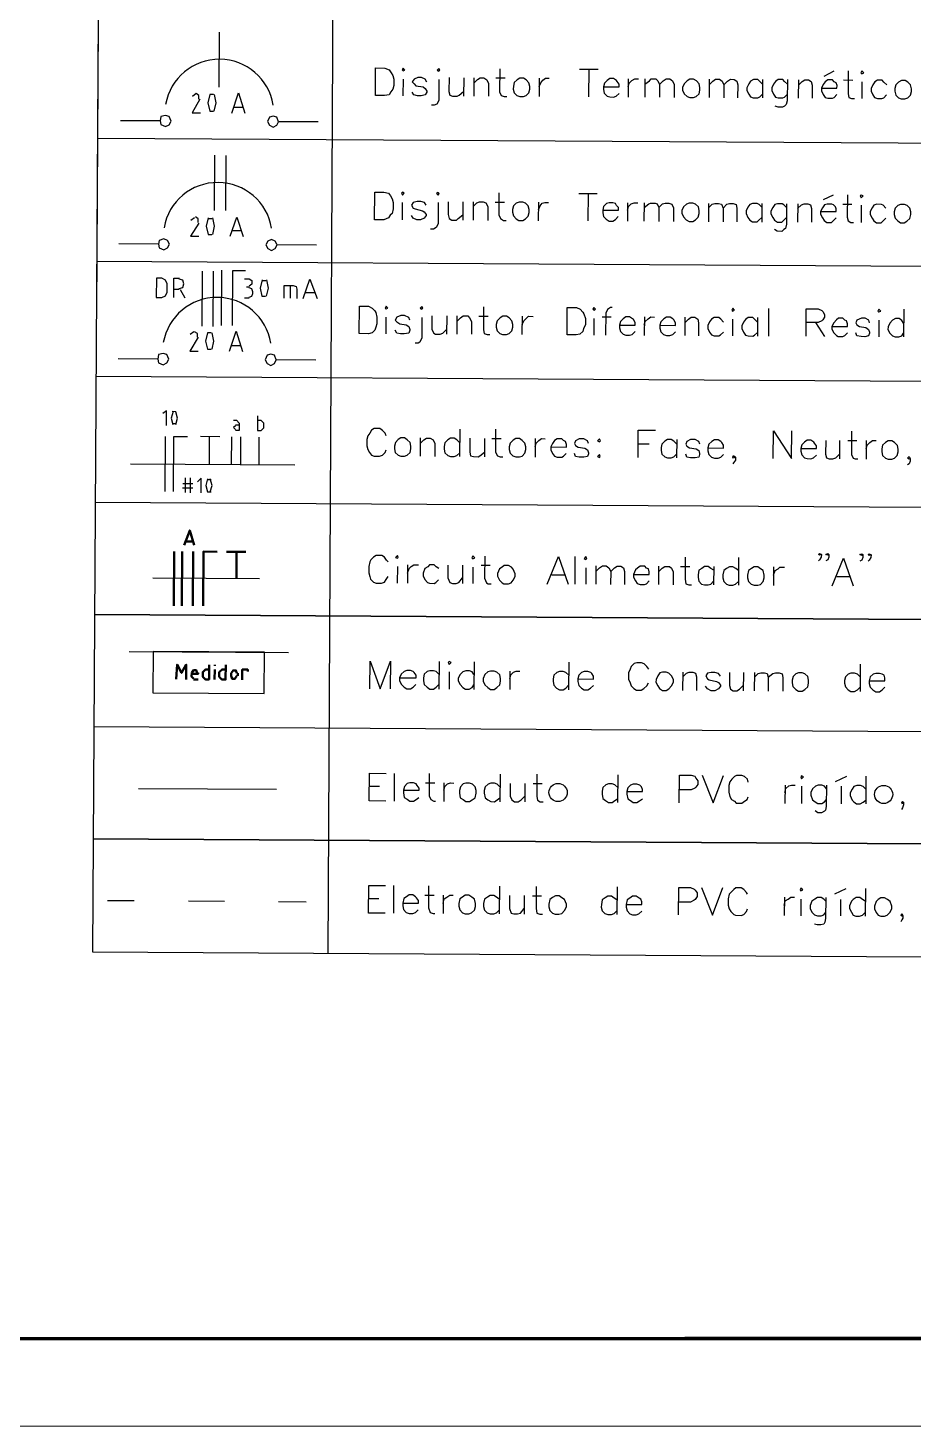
# Model space of a CAD drawing. Header units: millimetres. Extents: x 0 to 13.3, y 0.1 to 9.5.
# Drawn here: x 9.264 to 10.868, y 0.061 to 2.595 of the extents above; entities that cross this region are included whole.
import ezdxf

# ---------------------------------------------------------------- set-up
doc = ezdxf.new("R2010")
doc.units = ezdxf.units.MM
doc.layers.add('1.00', color=5, linetype='Continuous', lineweight=100)
doc.layers.add('cotas', color=6, linetype='Continuous', lineweight=9)
doc.layers.add('PDF_Geometria', color=7, linetype='Continuous')

# ---------------------------------------------------------------- blocks, each defined once
blk = doc.blocks.new('quadro')
at = {"layer": '1.00', "transparency": 33554687}
blk.add_lwpolyline([(1550.7936, 906.9385), (1510.4936, 906.9385), (1510.4936, 878.2385), (1550.7936, 878.2385)], close=True, dxfattribs=at)
blk.add_lwpolyline([(1550.7936, 878.2385), (1542.2236, 878.2385)], dxfattribs=at)
blk.add_lwpolyline([(1550.7936, 878.2385), (1542.2236, 878.2385)], dxfattribs=at)
at = {"layer": 'cotas', "transparency": 33554687}
blk.add_lwpolyline([(1551.2936, 907.4385), (1509.2436, 907.4385), (1509.2436, 877.7385), (1551.2936, 877.7385)], close=True, dxfattribs=at)

msp = doc.modelspace()

# ---------------------------------------------------------------- linework, layer by layer
at = {"layer": 'PDF_Geometria', "lineweight": 25}
for points in [[(12.408, 4.2944), (9.4014, 4.3123), (9.3812, 0.9207), (12.3878, 0.9028), (12.4121, 4.9877), (9.4055, 5.0056), (9.3881, 2.0824)], [(9.8289, 5.0031), (9.8078, 0.9182)], [(9.6105, 2.4877), (9.6111, 2.5877)], [(10.1191, 2.5213), (10.1188, 2.4797), (10.1221, 2.473), (10.1271, 2.4713), (10.1321, 2.4713)], [(10.2641, 2.5205), (10.2974, 2.5203)], [(10.2807, 2.5204), (10.2804, 2.4704)], [(10.7073, 2.5078), (10.7257, 2.5177)], [(10.7507, 2.5176), (10.7505, 2.4759), (10.7521, 2.4692), (10.7571, 2.4675), (10.7621, 2.4675)], [(9.9439, 2.5024), (9.9438, 2.4724)], [(9.9872, 2.4971), (9.9839, 2.5022), (9.9773, 2.5055), (9.9706, 2.5056), (9.9639, 2.5023), (9.9606, 2.4973), (9.9639, 2.4939), (9.9672, 2.4906), (9.9805, 2.4888), (9.9838, 2.4855), (9.9871, 2.4805), (9.9871, 2.4788), (9.9838, 2.4738), (9.9771, 2.4722), (9.9704, 2.4722), (9.9638, 2.4739), (9.9605, 2.479)], [(10.0089, 2.502), (10.0087, 2.4637), (10.0053, 2.457), (10.0003, 2.4554), (9.9953, 2.4554)], [(10.0273, 2.5052), (10.0271, 2.4802), (10.0288, 2.4736), (10.0338, 2.4719), (10.0421, 2.4718), (10.0454, 2.4735), (10.0538, 2.4801)], [(10.054, 2.5051), (10.0538, 2.4717)], [(10.0723, 2.505), (10.0721, 2.4716)], [(10.0722, 2.495), (10.0789, 2.5016), (10.084, 2.5049), (10.0906, 2.5049), (10.0956, 2.5015), (10.0989, 2.4948), (10.0988, 2.4715)], [(10.1123, 2.5047), (10.129, 2.5046)], [(10.1906, 2.5043), (10.1904, 2.4709)], [(10.1905, 2.4893), (10.1939, 2.4959), (10.1973, 2.5009), (10.2023, 2.5042), (10.209, 2.5041)], [(10.3072, 2.4886), (10.3355, 2.4884), (10.3356, 2.4934), (10.3323, 2.4984), (10.3306, 2.5001), (10.3256, 2.5034), (10.319, 2.5035), (10.3139, 2.5002), (10.3089, 2.4952), (10.3072, 2.4886), (10.3072, 2.4836), (10.3088, 2.4769), (10.3138, 2.4719), (10.3188, 2.4702), (10.3254, 2.4701), (10.3304, 2.4718), (10.3355, 2.4767)], [(10.3523, 2.5033), (10.3521, 2.47)], [(10.3522, 2.4883), (10.3539, 2.4949), (10.3589, 2.4999), (10.364, 2.5032), (10.3706, 2.5032)], [(10.3823, 2.5031), (10.3821, 2.4698)], [(10.3822, 2.4931), (10.3906, 2.4997), (10.394, 2.503), (10.4023, 2.503), (10.4056, 2.4996), (10.4089, 2.493), (10.4088, 2.4696)], [(10.4089, 2.493), (10.4156, 2.4996), (10.4206, 2.5029), (10.4273, 2.5028), (10.4323, 2.4995), (10.4356, 2.4928), (10.4354, 2.4695)], [(10.499, 2.5024), (10.4988, 2.4691)], [(10.4989, 2.4924), (10.5056, 2.499), (10.5106, 2.5023), (10.5173, 2.5023), (10.5223, 2.4989), (10.5256, 2.4923), (10.5254, 2.4689)], [(10.5256, 2.4923), (10.5323, 2.4989), (10.5373, 2.5022), (10.544, 2.5021), (10.5489, 2.4988), (10.5506, 2.4921), (10.5504, 2.4688)], [(10.5956, 2.4935), (10.5906, 2.4985), (10.5873, 2.5019), (10.579, 2.5019), (10.5739, 2.4986), (10.5706, 2.4937), (10.5672, 2.487), (10.5672, 2.482), (10.5705, 2.4753), (10.5738, 2.4703), (10.5788, 2.4686), (10.5871, 2.4686), (10.5904, 2.4702), (10.5955, 2.4752)], [(10.5956, 2.5018), (10.5954, 2.4685)], [(10.6406, 2.4932), (10.6356, 2.4983), (10.6323, 2.5016), (10.624, 2.5017), (10.6189, 2.4984), (10.6156, 2.4934), (10.6122, 2.4867), (10.6122, 2.4817), (10.6155, 2.4751), (10.6188, 2.47), (10.6238, 2.4683), (10.6321, 2.4683), (10.6354, 2.4699), (10.6405, 2.4749)], [(10.6406, 2.5016), (10.6404, 2.4632), (10.6387, 2.4566), (10.6353, 2.4533), (10.632, 2.4516), (10.6237, 2.4517), (10.6187, 2.4534)], [(10.6606, 2.5014), (10.6604, 2.4681)], [(10.6606, 2.4915), (10.6673, 2.4981), (10.6723, 2.5014), (10.679, 2.5013), (10.6839, 2.498), (10.6856, 2.4913), (10.6854, 2.468)], [(10.7022, 2.4862), (10.7305, 2.486), (10.7306, 2.491), (10.7289, 2.496), (10.7256, 2.4977), (10.7223, 2.5011), (10.714, 2.5011), (10.7089, 2.4978), (10.7056, 2.4928), (10.7022, 2.4862), (10.7022, 2.4812), (10.7055, 2.4745), (10.7088, 2.4695), (10.7138, 2.4678), (10.7221, 2.4677), (10.7254, 2.4694), (10.7305, 2.4744)], [(10.7423, 2.501), (10.759, 2.5009)], [(10.7756, 2.4974), (10.7754, 2.4674)], [(10.8206, 2.4922), (10.8156, 2.4972), (10.8123, 2.5005), (10.8039, 2.5006), (10.7989, 2.4973), (10.7956, 2.4923), (10.7922, 2.4857), (10.7922, 2.4807), (10.7955, 2.474), (10.7988, 2.469), (10.8038, 2.4673), (10.8121, 2.4672), (10.8154, 2.4689), (10.8205, 2.4738)], [(9.5754, 2.4663), (9.5619, 2.4413), (9.5769, 2.4412)], [(9.5737, 2.4663), (9.5738, 2.4729), (9.5688, 2.4763), (9.5621, 2.4713)], [(9.6004, 2.4744), (9.5938, 2.4745), (9.5903, 2.4595), (9.5936, 2.4445), (9.6003, 2.4444)], [(9.6019, 2.4444), (9.6053, 2.4594), (9.6021, 2.4744)], [(9.6336, 2.4409), (9.6455, 2.4775), (9.6569, 2.4408)], [(9.6536, 2.4508), (9.637, 2.4509)], [(9.5035, 2.4267), (9.4318, 2.4271)], [(9.7901, 2.425), (9.7185, 2.4254)], [(9.39, 2.3957), (12.3966, 2.3778)], [(9.6025, 2.2644), (9.6031, 2.3644)], [(9.6225, 2.2643), (9.6231, 2.3643)], [(9.9859, 2.2738), (9.9826, 2.2788), (9.976, 2.2805), (9.9693, 2.2806), (9.9626, 2.2789), (9.9592, 2.274), (9.9626, 2.2689), (9.9659, 2.2673), (9.9792, 2.2638), (9.9825, 2.2622), (9.9858, 2.2571), (9.9858, 2.2555), (9.9824, 2.2505), (9.9758, 2.2472), (9.9691, 2.2472), (9.9624, 2.2506), (9.9591, 2.2556)], [(10.1177, 2.2964), (10.1175, 2.2564), (10.1208, 2.2497), (10.1258, 2.2463), (10.1308, 2.2463)], [(10.2627, 2.2955), (10.296, 2.2953)], [(10.2794, 2.2954), (10.2791, 2.2454)], [(10.706, 2.2845), (10.7244, 2.2927)], [(10.7494, 2.2926), (10.7491, 2.2526), (10.7508, 2.2459), (10.7557, 2.2425), (10.7607, 2.2425)], [(9.9426, 2.2791), (9.9424, 2.2474)], [(10.0076, 2.2787), (10.0074, 2.2403), (10.004, 2.2337), (9.999, 2.2304), (9.994, 2.2304)], [(10.026, 2.2802), (10.0258, 2.2569), (10.0274, 2.2502), (10.0324, 2.2469), (10.0408, 2.2468), (10.0441, 2.2501), (10.0525, 2.2567)], [(10.0526, 2.2801), (10.0524, 2.2467)], [(10.071, 2.28), (10.0708, 2.2466)], [(10.0709, 2.2716), (10.0776, 2.2783), (10.0826, 2.2799), (10.0893, 2.2799), (10.0943, 2.2782), (10.0976, 2.2715), (10.0974, 2.2465)], [(10.111, 2.2797), (10.1276, 2.2796)], [(10.1893, 2.2793), (10.1891, 2.2459)], [(10.1892, 2.2659), (10.1926, 2.2726), (10.1959, 2.2776), (10.201, 2.2792), (10.2076, 2.2791)], [(10.3059, 2.2652), (10.3342, 2.2651), (10.3342, 2.2701), (10.3309, 2.2734), (10.3293, 2.2768), (10.3243, 2.2785), (10.3176, 2.2785), (10.3126, 2.2769), (10.3076, 2.2719), (10.3059, 2.2652), (10.3058, 2.2602), (10.3075, 2.2536), (10.3124, 2.2485), (10.3174, 2.2452), (10.3241, 2.2451), (10.3291, 2.2484), (10.3341, 2.2534)], [(10.3509, 2.2783), (10.3508, 2.245)], [(10.3509, 2.265), (10.3526, 2.2716), (10.3576, 2.2766), (10.3626, 2.2782), (10.3693, 2.2782)], [(10.3809, 2.2781), (10.3807, 2.2448)], [(10.3809, 2.2698), (10.3893, 2.2764), (10.3926, 2.278), (10.4009, 2.278), (10.4043, 2.2763), (10.4076, 2.2696), (10.4074, 2.2446)], [(10.4076, 2.2696), (10.4143, 2.2762), (10.4193, 2.2779), (10.4259, 2.2778), (10.4309, 2.2761), (10.4342, 2.2695), (10.4341, 2.2445)], [(10.4976, 2.2774), (10.4974, 2.2441)], [(10.4976, 2.2691), (10.5043, 2.2757), (10.5093, 2.2773), (10.5159, 2.2773), (10.5209, 2.2756), (10.5242, 2.2689), (10.5241, 2.2439)], [(10.5242, 2.2689), (10.5309, 2.2756), (10.5359, 2.2772), (10.5426, 2.2771), (10.5476, 2.2755), (10.5492, 2.2688), (10.5491, 2.2438)], [(10.5942, 2.2702), (10.5893, 2.2752), (10.5859, 2.2769), (10.5776, 2.2769), (10.5726, 2.2753), (10.5692, 2.2703), (10.5659, 2.2637), (10.5658, 2.2587), (10.5691, 2.252), (10.5724, 2.247), (10.5774, 2.2436), (10.5857, 2.2436), (10.5891, 2.2469), (10.5941, 2.2518)], [(10.5943, 2.2768), (10.5941, 2.2435)], [(10.6392, 2.2699), (10.6343, 2.2749), (10.6309, 2.2766), (10.6226, 2.2767), (10.6176, 2.275), (10.6142, 2.2701), (10.6109, 2.2634), (10.6108, 2.2584), (10.6141, 2.2517), (10.6174, 2.2467), (10.6224, 2.2433), (10.6307, 2.2433), (10.6341, 2.2466), (10.6391, 2.2516)], [(10.6393, 2.2766), (10.6391, 2.2399), (10.6373, 2.2316), (10.634, 2.2299), (10.6306, 2.2266), (10.6223, 2.2267), (10.6173, 2.23)], [(10.6593, 2.2765), (10.6591, 2.2431)], [(10.6592, 2.2681), (10.6659, 2.2747), (10.6709, 2.2764), (10.6776, 2.2763), (10.6826, 2.2746), (10.6842, 2.268), (10.6841, 2.243)], [(10.7009, 2.2629), (10.7292, 2.2627), (10.7292, 2.2677), (10.7276, 2.271), (10.7243, 2.2744), (10.7209, 2.2761), (10.7126, 2.2761), (10.7076, 2.2745), (10.7042, 2.2695), (10.7009, 2.2629), (10.7008, 2.2579), (10.7041, 2.2512), (10.7074, 2.2462), (10.7124, 2.2428), (10.7207, 2.2428), (10.7241, 2.2461), (10.7291, 2.251)], [(10.7409, 2.276), (10.7576, 2.2759)], [(10.7743, 2.2741), (10.7741, 2.2424)], [(10.8192, 2.2688), (10.8143, 2.2739), (10.8109, 2.2755), (10.8026, 2.2756), (10.7976, 2.274), (10.7942, 2.269), (10.7909, 2.2623), (10.7908, 2.2573), (10.7941, 2.2506), (10.7974, 2.2456), (10.8024, 2.2423), (10.8107, 2.2422), (10.8141, 2.2455), (10.8191, 2.2505)], [(9.574, 2.2413), (9.5589, 2.218), (9.5739, 2.2179)], [(9.5658, 2.2513), (9.5591, 2.2463)], [(9.5724, 2.2429), (9.5724, 2.2496), (9.5675, 2.253)], [(9.5908, 2.2512), (9.5874, 2.2362), (9.5906, 2.2212), (9.5973, 2.2211)], [(9.5974, 2.2495), (9.5908, 2.2495)], [(9.5989, 2.2211), (9.6024, 2.2361), (9.5991, 2.2511)], [(9.6306, 2.2176), (9.6424, 2.2525), (9.6539, 2.2175)], [(9.6506, 2.2275), (9.634, 2.2276)], [(9.5005, 2.2034), (9.4288, 2.2038)], [(9.7871, 2.2017), (9.7155, 2.2021)], [(9.3886, 2.1724), (12.3952, 2.1544)], [(9.5796, 2.0546), (9.5802, 2.1546)], [(9.5996, 2.0544), (9.6002, 2.1544)], [(9.6146, 2.056), (9.6152, 2.156)], [(9.6346, 2.0559), (9.6352, 2.1559), (9.6585, 2.1558)], [(9.5282, 2.1065), (9.5285, 2.1415), (9.5385, 2.1415)], [(9.5383, 2.1231), (9.545, 2.1248), (9.5467, 2.1314), (9.5451, 2.1381), (9.5384, 2.1398)], [(9.6568, 2.1408), (9.6651, 2.1407), (9.6701, 2.1374), (9.6701, 2.1307), (9.665, 2.1274)], [(9.6884, 2.1389), (9.685, 2.1239), (9.6883, 2.1089), (9.6949, 2.1089)], [(9.6951, 2.1372), (9.6884, 2.1372)], [(9.6966, 2.1089), (9.7, 2.1238), (9.6968, 2.1389)], [(9.7282, 2.1053), (9.7284, 2.1287), (9.745, 2.1286), (9.75, 2.1269), (9.7517, 2.1219), (9.7516, 2.1052)], [(9.7399, 2.1053), (9.74, 2.1286)], [(9.7632, 2.1051), (9.7751, 2.1401), (9.7882, 2.105)], [(9.5383, 2.1215), (9.5283, 2.1215)], [(9.54, 2.1215), (9.5482, 2.1064)], [(9.6649, 2.1057), (9.6566, 2.1058)], [(9.665, 2.1257), (9.66, 2.1257)], [(9.6649, 2.1074), (9.6699, 2.109), (9.6716, 2.114), (9.6716, 2.1173), (9.67, 2.1224), (9.665, 2.124)], [(9.7833, 2.115), (9.7666, 2.1151)], [(10.0898, 2.0898), (10.0896, 2.0482), (10.0912, 2.0415), (10.0962, 2.0398), (10.1012, 2.0398)], [(10.3231, 2.0885), (10.3198, 2.0885), (10.3148, 2.0852), (10.3114, 2.0785), (10.3112, 2.0385)], [(10.6065, 2.0868), (10.6062, 2.0368)], [(10.6745, 2.0364), (10.6748, 2.0864), (10.6965, 2.0862), (10.7031, 2.0829), (10.7048, 2.0812), (10.7081, 2.0762), (10.7081, 2.0712), (10.7047, 2.0662), (10.703, 2.0645), (10.6963, 2.0612), (10.6747, 2.0614)], [(10.8515, 2.0853), (10.8512, 2.0353)], [(9.913, 2.0709), (9.9129, 2.0409)], [(9.9563, 2.0656), (9.9547, 2.0707), (9.9464, 2.074), (9.9397, 2.0741), (9.933, 2.0708), (9.9297, 2.0658), (9.933, 2.0624), (9.938, 2.0591), (9.9496, 2.0573), (9.9546, 2.054), (9.9562, 2.049), (9.9562, 2.0473), (9.9545, 2.0423), (9.9462, 2.0407), (9.9395, 2.0407), (9.9329, 2.0424), (9.9296, 2.0475)], [(9.978, 2.0705), (9.9778, 2.0338), (9.9744, 2.0255), (9.9711, 2.0239), (9.9661, 2.0239)], [(9.9964, 2.0737), (9.9962, 2.0487), (9.9995, 2.0421), (10.0029, 2.0404), (10.0112, 2.0403), (10.0162, 2.042), (10.0229, 2.0486)], [(10.0231, 2.0736), (10.0229, 2.0402)], [(10.0414, 2.0735), (10.0412, 2.0401)], [(10.0413, 2.0635), (10.048, 2.0701), (10.0531, 2.0734), (10.0614, 2.0734), (10.0647, 2.07), (10.068, 2.0633), (10.0679, 2.04)], [(10.0814, 2.0732), (10.0981, 2.0731)], [(10.1597, 2.0728), (10.1595, 2.0394)], [(10.1596, 2.0578), (10.163, 2.0644), (10.168, 2.0694), (10.1714, 2.0727), (10.1797, 2.0726)], [(10.2897, 2.0687), (10.2895, 2.0387)], [(10.3047, 2.0719), (10.3214, 2.0718)], [(10.3363, 2.0567), (10.3646, 2.0565), (10.3647, 2.0615), (10.3614, 2.0666), (10.3597, 2.0682), (10.3547, 2.0716), (10.348, 2.0716), (10.343, 2.0683), (10.338, 2.0634), (10.3363, 2.0567), (10.3363, 2.0517), (10.3379, 2.045), (10.3429, 2.04), (10.3479, 2.0383), (10.3545, 2.0383), (10.3595, 2.0399), (10.3646, 2.0449)], [(10.3814, 2.0714), (10.3812, 2.0381)], [(10.3813, 2.0564), (10.383, 2.0631), (10.388, 2.0681), (10.393, 2.0714), (10.3997, 2.0713)], [(10.4096, 2.0563), (10.438, 2.0561), (10.438, 2.0611), (10.4347, 2.0661), (10.433, 2.0678), (10.428, 2.0712), (10.4214, 2.0712), (10.4164, 2.0679), (10.4113, 2.0629), (10.4096, 2.0563), (10.4096, 2.0513), (10.4112, 2.0446), (10.4162, 2.0396), (10.4212, 2.0379), (10.4278, 2.0378), (10.4329, 2.0395), (10.4379, 2.0444)], [(10.4547, 2.071), (10.4545, 2.0377)], [(10.4547, 2.061), (10.4614, 2.0676), (10.4664, 2.0709), (10.473, 2.0709), (10.478, 2.0675), (10.4797, 2.0609), (10.4795, 2.0375)], [(10.5247, 2.0623), (10.5197, 2.0673), (10.5164, 2.0706), (10.508, 2.0707), (10.503, 2.0674), (10.4997, 2.0624), (10.4963, 2.0558), (10.4963, 2.0508), (10.4996, 2.0441), (10.5029, 2.039), (10.5078, 2.0374), (10.5162, 2.0373), (10.5195, 2.0389), (10.5246, 2.0439)], [(10.5414, 2.0672), (10.5412, 2.0372)], [(10.5863, 2.0619), (10.5814, 2.0669), (10.578, 2.0703), (10.5697, 2.0703), (10.5647, 2.067), (10.5613, 2.062), (10.558, 2.0554), (10.5579, 2.0504), (10.5612, 2.0437), (10.5645, 2.0387), (10.5695, 2.037), (10.5778, 2.0369), (10.5812, 2.0386), (10.5862, 2.0436)], [(10.5864, 2.0702), (10.5862, 2.0369)], [(10.6913, 2.0613), (10.7078, 2.0362)], [(10.7213, 2.0544), (10.7496, 2.0542), (10.7496, 2.0592), (10.748, 2.0643), (10.7447, 2.0659), (10.7414, 2.0693), (10.733, 2.0693), (10.7297, 2.066), (10.7247, 2.0611), (10.7213, 2.0544), (10.7213, 2.0494), (10.7246, 2.0427), (10.7295, 2.0377), (10.7328, 2.036), (10.7412, 2.036), (10.7445, 2.0376), (10.7495, 2.0426)], [(10.7897, 2.0607), (10.788, 2.0657), (10.7814, 2.0691), (10.7747, 2.0691), (10.7664, 2.0658), (10.7647, 2.0608), (10.7663, 2.0575), (10.7713, 2.0541), (10.7829, 2.0524), (10.7879, 2.049), (10.7896, 2.044), (10.7895, 2.0423), (10.7879, 2.0373), (10.7812, 2.0357), (10.7745, 2.0358), (10.7662, 2.0375), (10.7645, 2.0425)], [(10.8064, 2.0656), (10.8062, 2.0356)], [(10.8513, 2.0603), (10.848, 2.0653), (10.843, 2.0687), (10.8364, 2.0687), (10.8314, 2.0654), (10.8263, 2.0605), (10.823, 2.0538), (10.8229, 2.0488), (10.8262, 2.0421), (10.8312, 2.0371), (10.8362, 2.0354), (10.8428, 2.0354), (10.8479, 2.037), (10.8512, 2.042)], [(9.5728, 2.0346), (9.5577, 2.0097), (9.5727, 2.0096)], [(9.5645, 2.0446), (9.5578, 2.0397)], [(9.5711, 2.0346), (9.5712, 2.0413), (9.5662, 2.0446)], [(9.5962, 2.0428), (9.5895, 2.0428), (9.5861, 2.0279), (9.5894, 2.0128), (9.596, 2.0128)], [(9.5977, 2.0128), (9.6011, 2.0278), (9.5979, 2.0428)], [(9.6293, 2.0093), (9.6412, 2.0459), (9.6527, 2.0091)], [(9.6494, 2.0191), (9.6327, 2.0192)], [(9.4992, 1.995), (9.4276, 1.9955)], [(9.7859, 1.9933), (9.7142, 1.9938)], [(9.3874, 1.964), (12.394, 1.9461)], [(9.5152, 1.8749), (9.5154, 1.9016), (9.5087, 1.8966)], [(9.527, 1.8999), (9.5236, 1.8882), (9.5269, 1.8765)], [(9.5252, 1.8782), (9.5319, 1.8782)], [(9.5319, 1.8765), (9.5353, 1.8882), (9.532, 1.8998), (9.5253, 1.8999)], [(9.6369, 1.8842), (9.6419, 1.8842), (9.6469, 1.8792), (9.6468, 1.8658), (9.6401, 1.8659)], [(9.6402, 1.8759), (9.6469, 1.8758)], [(9.6803, 1.8923), (9.6801, 1.8656), (9.6868, 1.8656), (9.6918, 1.8706), (9.6919, 1.8789), (9.6869, 1.8839), (9.6803, 1.884)], [(9.5128, 1.755), (9.5134, 1.8549)], [(9.5278, 1.7549), (9.5284, 1.8549), (9.5534, 1.8547)], [(9.6117, 1.8544), (9.5767, 1.8546)], [(9.5931, 1.8045), (9.5934, 1.8545)], [(9.6331, 1.8042), (9.6334, 1.8542)], [(9.6402, 1.8742), (9.6368, 1.8709), (9.6402, 1.8675)], [(9.6498, 1.8041), (9.6501, 1.8541)], [(9.6831, 1.8039), (9.6834, 1.8539)], [(9.9134, 1.8559), (9.9118, 1.8609), (9.9068, 1.8659), (9.9018, 1.8693), (9.8918, 1.8694), (9.8868, 1.8661), (9.8835, 1.8611), (9.8801, 1.8561), (9.8784, 1.8494), (9.8783, 1.8378), (9.8799, 1.8311), (9.8832, 1.8261), (9.8865, 1.8211), (9.8915, 1.8194), (9.9015, 1.8193), (9.9065, 1.8209), (9.9116, 1.8259), (9.9133, 1.8309)], [(9.9751, 1.8522), (9.9749, 1.8189)], [(9.975, 1.8422), (9.9817, 1.8488), (9.9867, 1.8521), (9.9934, 1.8521), (9.9984, 1.8487), (10.0017, 1.842), (10.0015, 1.8187)], [(10.0467, 1.8434), (10.0417, 1.8485), (10.0367, 1.8518), (10.0301, 1.8519), (10.025, 1.8486), (10.02, 1.8436), (10.0183, 1.8369), (10.0183, 1.8319), (10.0199, 1.8253), (10.0249, 1.8202), (10.0299, 1.8185), (10.0365, 1.8185), (10.0415, 1.8201), (10.0466, 1.8251)], [(10.0468, 1.8684), (10.0465, 1.8184)], [(10.0651, 1.8517), (10.0649, 1.8267), (10.0665, 1.82), (10.0715, 1.8183), (10.0799, 1.8182), (10.0832, 1.8199), (10.0916, 1.8265)], [(10.0917, 1.8515), (10.0915, 1.8182)], [(10.1051, 1.8514), (10.1217, 1.8513)], [(10.1118, 1.868), (10.1116, 1.8264), (10.1149, 1.8197), (10.1199, 1.818), (10.1249, 1.818)], [(10.1834, 1.851), (10.1832, 1.8176)], [(10.1833, 1.836), (10.185, 1.8426), (10.19, 1.8476), (10.1951, 1.8509), (10.2017, 1.8508)], [(10.2116, 1.8358), (10.24, 1.8356), (10.24, 1.8406), (10.2384, 1.8456), (10.235, 1.8473), (10.2317, 1.8507), (10.2234, 1.8507), (10.2184, 1.8474), (10.215, 1.8424), (10.2116, 1.8358), (10.2116, 1.8308), (10.2149, 1.8241), (10.2182, 1.8191), (10.2232, 1.8174), (10.2315, 1.8173), (10.2349, 1.819), (10.2399, 1.8239)], [(10.28, 1.842), (10.2784, 1.8471), (10.2717, 1.8504), (10.2634, 1.8505), (10.2567, 1.8472), (10.255, 1.8422), (10.2567, 1.8388), (10.2616, 1.8355), (10.2733, 1.8337), (10.2783, 1.8304), (10.2799, 1.8254), (10.2799, 1.8237), (10.2782, 1.8187), (10.2715, 1.8171), (10.2632, 1.8171), (10.2565, 1.8188), (10.2549, 1.8239)], [(10.3699, 1.8165), (10.3702, 1.8665), (10.4018, 1.8663)], [(10.6149, 1.815), (10.6152, 1.865), (10.6482, 1.8148), (10.6485, 1.8648)], [(10.7568, 1.8642), (10.7566, 1.8225), (10.7599, 1.8158), (10.7632, 1.8142), (10.7682, 1.8141)], [(10.37, 1.8415), (10.39, 1.8414)], [(10.44, 1.8411), (10.435, 1.8461), (10.4301, 1.8495), (10.4234, 1.8495), (10.4184, 1.8462), (10.4133, 1.8412), (10.4116, 1.8346), (10.4116, 1.8296), (10.4132, 1.8229), (10.4182, 1.8179), (10.4232, 1.8162), (10.4299, 1.8161), (10.4349, 1.8178), (10.4399, 1.8228)], [(10.4401, 1.8494), (10.4399, 1.8161)], [(10.4817, 1.8408), (10.48, 1.8458), (10.4734, 1.8492), (10.4651, 1.8493), (10.4584, 1.846), (10.4567, 1.841), (10.4583, 1.8376), (10.4633, 1.8343), (10.475, 1.8325), (10.4799, 1.8292), (10.4816, 1.8242), (10.4816, 1.8225), (10.4799, 1.8175), (10.4732, 1.8159), (10.4649, 1.8159), (10.4582, 1.8176), (10.4566, 1.8227)], [(10.4966, 1.8341), (10.525, 1.8339), (10.525, 1.8389), (10.5217, 1.8439), (10.52, 1.8456), (10.5151, 1.849), (10.5084, 1.849), (10.5034, 1.8457), (10.4983, 1.8407), (10.4966, 1.8341), (10.4966, 1.8291), (10.4982, 1.8224), (10.5032, 1.8174), (10.5082, 1.8157), (10.5149, 1.8156), (10.5199, 1.8173), (10.5249, 1.8222)], [(10.665, 1.8331), (10.6933, 1.8329), (10.6933, 1.8379), (10.69, 1.8429), (10.6884, 1.8446), (10.6834, 1.848), (10.6767, 1.848), (10.6717, 1.8447), (10.6667, 1.8397), (10.665, 1.8331), (10.6649, 1.8281), (10.6666, 1.8214), (10.6715, 1.8164), (10.6765, 1.8147), (10.6832, 1.8146), (10.6882, 1.8163), (10.6932, 1.8212)], [(10.7101, 1.8478), (10.7099, 1.8228), (10.7115, 1.8161), (10.7165, 1.8144), (10.7232, 1.8144), (10.7282, 1.816), (10.7349, 1.8227)], [(10.7351, 1.8477), (10.7349, 1.8143)], [(10.7501, 1.8476), (10.7667, 1.8475)], [(10.7834, 1.8474), (10.7832, 1.814)], [(10.7833, 1.8324), (10.785, 1.839), (10.79, 1.844), (10.7951, 1.8473), (10.8017, 1.8473)], [(9.4498, 1.8053), (9.7481, 1.8035)], [(10.5465, 1.8171), (10.5432, 1.8155), (10.5415, 1.8171), (10.5432, 1.8205), (10.5465, 1.8171), (10.5465, 1.8121), (10.5431, 1.8071), (10.5415, 1.8055)], [(10.8632, 1.8152), (10.8615, 1.8136), (10.8582, 1.8153), (10.8615, 1.8186), (10.8632, 1.8152), (10.8632, 1.8102), (10.8615, 1.8052), (10.8581, 1.8036)], [(9.5495, 1.7531), (9.5496, 1.7797)], [(9.558, 1.7797), (9.5578, 1.753)], [(9.5778, 1.7529), (9.578, 1.7796), (9.5713, 1.7729)], [(9.5896, 1.7778), (9.5862, 1.7662), (9.5895, 1.7545), (9.5961, 1.7545)], [(9.5963, 1.7761), (9.5896, 1.7762)], [(9.5945, 1.7545), (9.5979, 1.7661), (9.5946, 1.7778)], [(9.5629, 1.7613), (9.5445, 1.7614)], [(9.5446, 1.7698), (9.5629, 1.7697)], [(9.386, 1.7357), (12.3926, 1.7178)], [(9.9171, 1.6275), (9.9137, 1.6309), (9.9104, 1.6359), (9.9055, 1.6393), (9.8955, 1.6393), (9.8904, 1.636), (9.8854, 1.6311), (9.8837, 1.6277), (9.882, 1.6194), (9.8819, 1.6077), (9.8836, 1.6011), (9.8852, 1.5961), (9.8902, 1.591), (9.8952, 1.5893), (9.9052, 1.5893), (9.9102, 1.5909), (9.9135, 1.5959), (9.9169, 1.6009)], [(9.952, 1.6223), (9.9518, 1.589)], [(9.9519, 1.6073), (9.9553, 1.6156), (9.9587, 1.619), (9.9637, 1.6223), (9.972, 1.6222)], [(10.0087, 1.6153), (10.0037, 1.6187), (10.0004, 1.622), (9.992, 1.6221), (9.9887, 1.6188), (9.9837, 1.6155), (9.9803, 1.6072), (9.9802, 1.6022), (9.9835, 1.5955), (9.9885, 1.5904), (9.9918, 1.5888), (10.0002, 1.5887), (10.0035, 1.5904), (10.0085, 1.5953)], [(10.0254, 1.6219), (10.0252, 1.5986), (10.0285, 1.5902), (10.0335, 1.5885), (10.0402, 1.5885), (10.0452, 1.5901), (10.0519, 1.5984)], [(10.052, 1.6217), (10.0518, 1.5884)], [(10.0921, 1.6382), (10.0919, 1.5982), (10.0952, 1.5898), (10.0985, 1.5881), (10.1035, 1.5881)], [(10.2052, 1.5875), (10.2255, 1.6374), (10.2435, 1.5873)], [(10.2555, 1.6372), (10.2552, 1.5872)], [(10.4555, 1.636), (10.4552, 1.596), (10.4568, 1.5876), (10.4618, 1.586), (10.4668, 1.5859)], [(10.5521, 1.6354), (10.5518, 1.5854)], [(10.7022, 1.6412), (10.6988, 1.6395), (10.6972, 1.6412), (10.6988, 1.6429), (10.7022, 1.6412), (10.7021, 1.6362), (10.6988, 1.6312), (10.6971, 1.6296)], [(10.7155, 1.6411), (10.7138, 1.6395), (10.7105, 1.6411), (10.7138, 1.6428), (10.7155, 1.6411), (10.7155, 1.6361), (10.7138, 1.6311), (10.7104, 1.6295)], [(10.7218, 1.5844), (10.7421, 1.6343), (10.7601, 1.5842)], [(10.7772, 1.6407), (10.7755, 1.6391), (10.7722, 1.6408), (10.7755, 1.6424), (10.7772, 1.6407), (10.7771, 1.6357), (10.7754, 1.6307), (10.7721, 1.6291)], [(10.7922, 1.6406), (10.7888, 1.639), (10.7872, 1.6407), (10.7888, 1.6423), (10.7922, 1.6406), (10.7921, 1.6357), (10.7888, 1.6307), (10.7871, 1.629)], [(9.4902, 1.5984), (9.6835, 1.5973)], [(9.9337, 1.6191), (9.9335, 1.5891)], [(10.0703, 1.6183), (10.0702, 1.5883)], [(10.0854, 1.6215), (10.102, 1.6214)], [(10.2136, 1.6041), (10.2369, 1.604)], [(10.2753, 1.6171), (10.2752, 1.5871)], [(10.2937, 1.6203), (10.2935, 1.587)], [(10.2936, 1.6103), (10.3003, 1.6169), (10.3054, 1.6202), (10.312, 1.6202), (10.317, 1.6168), (10.3203, 1.6101), (10.3202, 1.5868)], [(10.3203, 1.6101), (10.327, 1.6168), (10.332, 1.6201), (10.3387, 1.62), (10.3437, 1.6167), (10.3453, 1.61), (10.3452, 1.5866)], [(10.3619, 1.6049), (10.3903, 1.6047), (10.3903, 1.6097), (10.3887, 1.6147), (10.3853, 1.6164), (10.382, 1.6198), (10.3737, 1.6198), (10.3687, 1.6165), (10.3653, 1.6132), (10.3619, 1.6049), (10.3619, 1.5999), (10.3652, 1.5932), (10.3685, 1.5882), (10.3735, 1.5865), (10.3818, 1.5864), (10.3852, 1.5881), (10.3902, 1.593)], [(10.407, 1.6196), (10.4068, 1.5863)], [(10.407, 1.6096), (10.4137, 1.6162), (10.4187, 1.6195), (10.427, 1.6195), (10.4303, 1.6161), (10.4336, 1.6095), (10.4335, 1.5861)], [(10.447, 1.6194), (10.4637, 1.6193)], [(10.507, 1.6124), (10.502, 1.6157), (10.497, 1.6191), (10.4904, 1.6191), (10.4853, 1.6158), (10.4803, 1.6125), (10.4786, 1.6042), (10.4786, 1.5992), (10.4802, 1.5925), (10.4852, 1.5875), (10.4902, 1.5858), (10.4968, 1.5857), (10.5018, 1.5874), (10.5069, 1.5924)], [(10.507, 1.619), (10.5068, 1.5857)], [(10.552, 1.6121), (10.547, 1.6154), (10.542, 1.6188), (10.5354, 1.6188), (10.5303, 1.6155), (10.5253, 1.6122), (10.5236, 1.6039), (10.5236, 1.5989), (10.5252, 1.5922), (10.5302, 1.5872), (10.5352, 1.5855), (10.5418, 1.5855), (10.5468, 1.5871), (10.5519, 1.5921)], [(10.6154, 1.6184), (10.6152, 1.585)], [(10.6153, 1.6034), (10.6186, 1.6117), (10.6237, 1.615), (10.627, 1.6183), (10.6354, 1.6183)], [(10.7302, 1.601), (10.7536, 1.6009)], [(9.4478, 1.4653), (9.7361, 1.4636)], [(9.884, 1.3977), (9.8843, 1.4477), (9.9024, 1.3976), (9.921, 1.4475), (9.9207, 1.3975)], [(10.0093, 1.447), (10.009, 1.397)], [(10.0726, 1.4466), (10.0724, 1.3966)], [(10.2443, 1.4456), (10.244, 1.3956)], [(10.3892, 1.433), (10.3859, 1.4381), (10.381, 1.4431), (10.376, 1.4448), (10.3676, 1.4448), (10.3626, 1.4432), (10.3576, 1.4382), (10.3559, 1.4332), (10.3525, 1.4266), (10.3525, 1.4149), (10.3558, 1.4082), (10.3574, 1.4032), (10.3624, 1.3982), (10.3673, 1.3948), (10.3757, 1.3948), (10.3807, 1.3981), (10.3857, 1.4031), (10.3891, 1.4081)], [(9.9375, 1.4174), (9.9675, 1.4172), (9.9675, 1.4222), (9.9642, 1.4273), (9.9625, 1.4289), (9.9576, 1.4306), (9.9509, 1.4307), (9.9459, 1.429), (9.9408, 1.4241), (9.9375, 1.4174), (9.9374, 1.4124), (9.9407, 1.4057), (9.9457, 1.4007), (9.9507, 1.3973), (9.9574, 1.3973), (9.9624, 1.4006), (9.9674, 1.4056)], [(10.0092, 1.4236), (10.0042, 1.4287), (9.9992, 1.4304), (9.9926, 1.4304), (9.9875, 1.4288), (9.9825, 1.4238), (9.9808, 1.4172), (9.9808, 1.4122), (9.9824, 1.4055), (9.9874, 1.4004), (9.9924, 1.3971), (9.999, 1.397), (10.004, 1.4003), (10.0091, 1.4053)], [(10.0275, 1.4285), (10.0274, 1.3969)], [(10.0725, 1.4233), (10.0692, 1.4283), (10.0642, 1.43), (10.0576, 1.43), (10.0525, 1.4284), (10.0475, 1.4234), (10.0441, 1.4168), (10.0441, 1.4118), (10.0474, 1.4051), (10.0524, 1.4001), (10.0574, 1.3967), (10.064, 1.3967), (10.069, 1.4), (10.0724, 1.4049)], [(10.1375, 1.4296), (10.1374, 1.3962)], [(10.1375, 1.4162), (10.1392, 1.4229), (10.1442, 1.4278), (10.1492, 1.4295), (10.1559, 1.4294)], [(10.2442, 1.4222), (10.2392, 1.4273), (10.2342, 1.429), (10.2275, 1.429), (10.2225, 1.4274), (10.2175, 1.4224), (10.2158, 1.4158), (10.2158, 1.4108), (10.2174, 1.4041), (10.2224, 1.399), (10.2273, 1.3957), (10.234, 1.3956), (10.239, 1.3989), (10.2441, 1.4039)], [(10.2608, 1.4155), (10.2891, 1.4153), (10.2892, 1.4203), (10.2859, 1.4253), (10.2842, 1.427), (10.2792, 1.4287), (10.2725, 1.4287), (10.2675, 1.4271), (10.2625, 1.4221), (10.2608, 1.4155), (10.2608, 1.4105), (10.2624, 1.4038), (10.2674, 1.3988), (10.2723, 1.3954), (10.279, 1.3954), (10.284, 1.3987), (10.2891, 1.4036)], [(10.4509, 1.4277), (10.4507, 1.3943)], [(10.4508, 1.4193), (10.4575, 1.426), (10.4625, 1.4276), (10.4692, 1.4276), (10.4742, 1.4259), (10.4758, 1.4192), (10.4757, 1.3942)], [(10.5192, 1.4206), (10.5159, 1.4256), (10.5092, 1.4273), (10.5025, 1.4274), (10.4959, 1.4257), (10.4925, 1.4208), (10.4958, 1.4157), (10.4991, 1.4141), (10.5124, 1.4106), (10.5158, 1.409), (10.5191, 1.4039), (10.5191, 1.4023), (10.5157, 1.3973), (10.509, 1.394), (10.5023, 1.394), (10.4957, 1.3974), (10.4924, 1.4024)], [(10.5359, 1.4272), (10.5357, 1.4038), (10.5374, 1.3972), (10.5423, 1.3938), (10.549, 1.3938), (10.554, 1.3971), (10.5607, 1.4037)], [(10.5609, 1.427), (10.5607, 1.3937)], [(10.5809, 1.4269), (10.5807, 1.3936)], [(10.5808, 1.4186), (10.5875, 1.4252), (10.5925, 1.4268), (10.5992, 1.4268), (10.6042, 1.4251), (10.6058, 1.4184), (10.6057, 1.3934)], [(10.6058, 1.4184), (10.6142, 1.425), (10.6192, 1.4267), (10.6259, 1.4266), (10.6309, 1.4249), (10.6325, 1.4183), (10.6323, 1.3933)], [(10.7725, 1.4191), (10.7675, 1.4241), (10.7625, 1.4258), (10.7559, 1.4259), (10.7509, 1.4242), (10.7458, 1.4193), (10.7441, 1.4126), (10.7441, 1.4076), (10.7457, 1.4009), (10.7507, 1.3959), (10.7557, 1.3925), (10.7623, 1.3925), (10.7674, 1.3958), (10.7724, 1.4008)], [(10.7726, 1.4424), (10.7723, 1.3924)], [(10.7891, 1.4123), (10.8175, 1.4122), (10.8175, 1.4172), (10.8159, 1.4222), (10.8125, 1.4239), (10.8075, 1.4256), (10.8009, 1.4256), (10.7959, 1.424), (10.7908, 1.419), (10.7891, 1.4123), (10.7891, 1.4073), (10.7907, 1.4007), (10.7957, 1.3956), (10.8007, 1.3923), (10.8073, 1.3922), (10.8124, 1.3955), (10.8174, 1.4005)], [(9.3836, 1.329), (12.3902, 1.3111)], [(9.9128, 1.1942), (9.8828, 1.1944), (9.8831, 1.2444), (9.9131, 1.2442)], [(9.9281, 1.2441), (9.9278, 1.1941)], [(9.9914, 1.2438), (9.9912, 1.2038), (9.9945, 1.1971), (9.9995, 1.1937), (10.0028, 1.1937)], [(10.1198, 1.243), (10.1195, 1.193)], [(10.1864, 1.2426), (10.1862, 1.2026), (10.1878, 1.1959), (10.1928, 1.1926), (10.1978, 1.1925)], [(10.3331, 1.2417), (10.3328, 1.1917)], [(9.4646, 1.2169), (9.7146, 1.2154)], [(9.883, 1.2211), (9.9013, 1.221)], [(9.9446, 1.214), (9.9729, 1.2139), (9.9729, 1.2172), (9.9696, 1.2222), (9.968, 1.2256), (9.963, 1.2273), (9.9563, 1.2273), (9.9513, 1.2257), (9.9463, 1.2207), (9.9446, 1.214), (9.9446, 1.209), (9.9462, 1.2007), (9.9512, 1.1973), (9.9561, 1.194), (9.9628, 1.1939), (9.9678, 1.1972), (9.9728, 1.2005)], [(9.9847, 1.2271), (10.0013, 1.227)], [(10.018, 1.2269), (10.0178, 1.1936)], [(10.0179, 1.2136), (10.0196, 1.2203), (10.0247, 1.2252), (10.0297, 1.2269), (10.0363, 1.2268)], [(10.1196, 1.2197), (10.1147, 1.2247), (10.1097, 1.2264), (10.103, 1.2264), (10.098, 1.2248), (10.093, 1.2198), (10.0913, 1.2132), (10.0912, 1.2082), (10.0928, 1.1998), (10.0978, 1.1965), (10.1028, 1.1931), (10.1095, 1.193), (10.1145, 1.1964), (10.1195, 1.1997)], [(10.138, 1.2262), (10.1379, 1.2029), (10.1412, 1.1962), (10.1461, 1.1928), (10.1528, 1.1928), (10.1578, 1.1961), (10.1645, 1.2027)], [(10.1647, 1.2261), (10.1645, 1.1927)], [(10.1797, 1.226), (10.1963, 1.2259)], [(10.333, 1.2184), (10.328, 1.2234), (10.323, 1.2251), (10.3163, 1.2251), (10.3113, 1.2235), (10.3063, 1.2185), (10.3046, 1.2119), (10.3046, 1.2069), (10.3062, 1.1985), (10.3112, 1.1952), (10.3161, 1.1918), (10.3228, 1.1918), (10.3278, 1.1951), (10.3328, 1.1984)], [(10.3496, 1.2116), (10.3779, 1.2114), (10.3779, 1.2148), (10.3763, 1.2198), (10.373, 1.2231), (10.368, 1.2248), (10.3613, 1.2249), (10.3563, 1.2232), (10.3513, 1.2183), (10.3496, 1.2116), (10.3496, 1.2066), (10.3512, 1.1983), (10.3562, 1.1949), (10.3611, 1.1915), (10.3678, 1.1915), (10.3728, 1.1948), (10.3778, 1.1981)], [(10.4445, 1.191), (10.4448, 1.241), (10.4664, 1.2409), (10.4731, 1.2392), (10.4747, 1.2359), (10.478, 1.2308), (10.478, 1.2242), (10.4746, 1.2192), (10.473, 1.2175), (10.4663, 1.2143), (10.4446, 1.2144)], [(10.4864, 1.2408), (10.5061, 1.1907), (10.5248, 1.2406)], [(10.5697, 1.2286), (10.5681, 1.2336), (10.5631, 1.2387), (10.5581, 1.2404), (10.5481, 1.2404), (10.5448, 1.2388), (10.5397, 1.2338), (10.5364, 1.2288), (10.5347, 1.2222), (10.5346, 1.2105), (10.5362, 1.2022), (10.5395, 1.1971), (10.5445, 1.1938), (10.5478, 1.1904), (10.5578, 1.1904), (10.5628, 1.1937), (10.5678, 1.197), (10.5695, 1.202)], [(10.6363, 1.2232), (10.6361, 1.1899)], [(10.6362, 1.2099), (10.638, 1.2166), (10.643, 1.2215), (10.648, 1.2232), (10.6547, 1.2231)], [(10.6663, 1.2214), (10.6661, 1.1897)], [(10.7113, 1.2161), (10.708, 1.2211), (10.703, 1.2228), (10.6963, 1.2229), (10.6913, 1.2212), (10.6863, 1.2163), (10.6829, 1.2096), (10.6829, 1.2046), (10.6862, 1.1963), (10.6911, 1.1929), (10.6961, 1.1895), (10.7028, 1.1895), (10.7078, 1.1928), (10.7112, 1.1961)], [(10.7113, 1.2228), (10.7111, 1.1845), (10.7094, 1.1778), (10.7077, 1.1761), (10.7027, 1.1728), (10.696, 1.1729), (10.691, 1.1762)], [(10.728, 1.2294), (10.7481, 1.2392)], [(10.738, 1.221), (10.7378, 1.1893)], [(10.783, 1.2157), (10.778, 1.2207), (10.773, 1.2224), (10.7663, 1.2225), (10.7613, 1.2208), (10.758, 1.2158), (10.7546, 1.2092), (10.7545, 1.2042), (10.7578, 1.1958), (10.7611, 1.1925), (10.7661, 1.1891), (10.7728, 1.1891), (10.7778, 1.1924), (10.7828, 1.1957)], [(10.7831, 1.239), (10.7828, 1.189)], [(10.8511, 1.192), (10.8495, 1.1886), (10.8478, 1.192), (10.8495, 1.1936), (10.8511, 1.192), (10.8511, 1.187), (10.8494, 1.182), (10.8477, 1.1786)], [(9.3824, 1.1257), (12.389, 1.1078), (9.3824, 1.1257)], [(9.9116, 0.9909), (9.8816, 0.9911), (9.8819, 1.0411), (9.9119, 1.0409)], [(9.9269, 1.0408), (9.9266, 0.9908)], [(9.9902, 1.0404), (9.99, 1.0004), (9.9933, 0.9921), (9.9983, 0.9904), (10.0016, 0.9904)], [(10.1186, 1.0397), (10.1183, 0.9897)], [(10.1852, 1.0393), (10.185, 0.9993), (10.1866, 0.9909), (10.1916, 0.9892), (10.1966, 0.9892)], [(9.4084, 1.0139), (9.4567, 1.0136)], [(9.8818, 1.0177), (9.9001, 1.0176)], [(9.9434, 1.009), (9.9717, 1.0089), (9.9717, 1.0139), (9.9684, 1.0189), (9.9668, 1.0206), (9.9618, 1.0239), (9.9551, 1.024), (9.9501, 1.0207), (9.9451, 1.0174), (9.9434, 1.009), (9.9433, 1.004), (9.945, 0.9974), (9.9499, 0.9923), (9.9549, 0.9906), (9.9616, 0.9906), (9.9666, 0.9922), (9.9716, 0.9972)], [(9.9835, 1.0238), (10.0001, 1.0237)], [(10.0168, 1.0236), (10.0166, 0.9903)], [(10.0167, 1.0086), (10.0184, 1.0169), (10.0234, 1.0202), (10.0285, 1.0235), (10.0351, 1.0235)], [(10.1184, 1.0163), (10.1134, 1.0197), (10.1085, 1.0231), (10.1018, 1.0231), (10.0968, 1.0198), (10.0918, 1.0165), (10.09, 1.0082), (10.09, 1.0032), (10.0916, 0.9965), (10.0966, 0.9915), (10.1016, 0.9898), (10.1083, 0.9897), (10.1133, 0.9914), (10.1183, 0.9963)], [(10.1368, 1.0229), (10.1367, 0.9995), (10.1399, 0.9912), (10.1449, 0.9895), (10.1516, 0.9895), (10.1566, 0.9911), (10.1633, 0.9994)], [(10.1635, 1.0227), (10.1633, 0.9894)], [(10.1785, 1.0226), (10.1951, 1.0225)], [(10.3317, 1.0151), (10.3268, 1.0184), (10.3218, 1.0218), (10.3151, 1.0218), (10.3101, 1.0185), (10.3051, 1.0152), (10.3034, 1.0069), (10.3033, 1.0019), (10.305, 0.9952), (10.3099, 0.9902), (10.3149, 0.9885), (10.3216, 0.9884), (10.3266, 0.9901), (10.3316, 0.9951)], [(10.3319, 1.0384), (10.3316, 0.9884)], [(10.3484, 1.0066), (10.3767, 1.0065), (10.3767, 1.0115), (10.3751, 1.0165), (10.3718, 1.0181), (10.3668, 1.0215), (10.3601, 1.0215), (10.3551, 1.0182), (10.3501, 1.0149), (10.3484, 1.0066), (10.3483, 1.0016), (10.35, 0.9949), (10.3549, 0.9899), (10.3599, 0.9882), (10.3666, 0.9882), (10.3716, 0.9898), (10.3766, 0.9948)], [(10.4433, 0.9877), (10.4436, 1.0377), (10.4652, 1.0376), (10.4719, 1.0342), (10.4735, 1.0325), (10.4768, 1.0275), (10.4768, 1.0209), (10.4734, 1.0159), (10.4717, 1.0142), (10.4651, 1.0109), (10.4434, 1.0111)], [(10.4852, 1.0375), (10.5049, 0.9874), (10.5235, 1.0372)], [(10.5685, 1.0253), (10.5668, 1.0286), (10.5619, 1.0337), (10.5569, 1.037), (10.5469, 1.0371), (10.5435, 1.0338), (10.5385, 1.0288), (10.5351, 1.0255), (10.5334, 1.0172), (10.5334, 1.0055), (10.535, 0.9988), (10.5383, 0.9938), (10.5433, 0.9888), (10.5466, 0.9871), (10.5566, 0.987), (10.5616, 0.9887), (10.5666, 0.9937), (10.5683, 0.9986)], [(10.6351, 1.0199), (10.6349, 0.9866)], [(10.635, 1.0049), (10.6367, 1.0132), (10.6418, 1.0165), (10.6468, 1.0198), (10.6534, 1.0198)], [(10.6651, 1.0164), (10.6649, 0.9864)], [(10.7101, 1.0128), (10.7068, 1.0161), (10.7018, 1.0195), (10.6951, 1.0196), (10.6901, 1.0162), (10.6851, 1.0129), (10.6817, 1.0046), (10.6817, 0.9996), (10.685, 0.9929), (10.6899, 0.9879), (10.6949, 0.9862), (10.7016, 0.9862), (10.7066, 0.9878), (10.71, 0.9928)], [(10.7101, 1.0195), (10.7099, 0.9811), (10.7082, 0.9745), (10.7065, 0.9711), (10.7015, 0.9695), (10.6948, 0.9696), (10.6898, 0.9712)], [(10.7268, 1.026), (10.7469, 1.0359)], [(10.7368, 1.016), (10.7366, 0.986)], [(10.7817, 1.0124), (10.7768, 1.0157), (10.7718, 1.0191), (10.7651, 1.0191), (10.7601, 1.0158), (10.7567, 1.0125), (10.7534, 1.0042), (10.7533, 0.9992), (10.7566, 0.9925), (10.7599, 0.9875), (10.7649, 0.9858), (10.7716, 0.9858), (10.7766, 0.9874), (10.7816, 0.9924)], [(10.7819, 1.0357), (10.7816, 0.9857)], [(9.5551, 1.013), (9.6201, 1.0126)], [(9.7184, 1.012), (9.7684, 1.0117)], [(10.8499, 0.987), (10.8482, 0.9853), (10.8466, 0.987), (10.8483, 0.9903), (10.8499, 0.987), (10.8499, 0.982), (10.8482, 0.9786), (10.8465, 0.9753)]]:
    msp.add_lwpolyline(points, dxfattribs=at)
for points in [[(9.8938, 2.4727), (9.8941, 2.5227), (9.9107, 2.5226), (9.919, 2.5192), (9.9223, 2.5142), (9.9257, 2.5092), (9.9273, 2.5025), (9.9272, 2.4908), (9.9255, 2.4842), (9.9221, 2.4792), (9.9188, 2.4742), (9.9104, 2.4726)], [(9.9424, 2.5191), (9.944, 2.5174), (9.9474, 2.519), (9.9441, 2.5224)], [(10.0057, 2.5187), (10.009, 2.517), (10.0107, 2.5187), (10.0091, 2.522)], [(10.774, 2.5141), (10.7757, 2.5124), (10.779, 2.5141), (10.7757, 2.5174)], [(10.1556, 2.5045), (10.1506, 2.5012), (10.1456, 2.4962), (10.1439, 2.4895), (10.1438, 2.4845), (10.1455, 2.4779), (10.1504, 2.4728), (10.1554, 2.4711), (10.1621, 2.4711), (10.1671, 2.4727), (10.1721, 2.4777), (10.1738, 2.4844), (10.1739, 2.4894), (10.1722, 2.496), (10.1673, 2.5011), (10.1623, 2.5044)], [(10.464, 2.5026), (10.4589, 2.4993), (10.4539, 2.4943), (10.4505, 2.4877), (10.4505, 2.4827), (10.4538, 2.476), (10.4588, 2.471), (10.4638, 2.4693), (10.4704, 2.4693), (10.4754, 2.4709), (10.4805, 2.4759), (10.4822, 2.4825), (10.4822, 2.4875), (10.4806, 2.4942), (10.4756, 2.4992), (10.4706, 2.5026)], [(10.8473, 2.5003), (10.8423, 2.497), (10.8372, 2.4921), (10.8355, 2.4854), (10.8355, 2.4804), (10.8371, 2.4737), (10.8421, 2.4687), (10.8471, 2.467), (10.8537, 2.467), (10.8588, 2.4686), (10.8638, 2.4736), (10.8655, 2.4802), (10.8655, 2.4852), (10.8639, 2.4919), (10.8589, 2.4969), (10.8539, 2.5003)], [(9.5235, 2.4266), (9.5202, 2.4349), (9.5135, 2.4366), (9.5052, 2.435), (9.5035, 2.4267), (9.5051, 2.42), (9.5134, 2.4166), (9.5201, 2.4199)], [(9.7185, 2.4254), (9.7152, 2.4338), (9.7085, 2.4355), (9.7019, 2.4338), (9.6985, 2.4255), (9.7018, 2.4188), (9.7084, 2.4155), (9.7151, 2.4188)], [(9.8924, 2.2477), (9.8927, 2.2977), (9.9094, 2.2976), (9.9177, 2.2959), (9.921, 2.2909), (9.9243, 2.2858), (9.9259, 2.2792), (9.9259, 2.2675), (9.9242, 2.2592), (9.9208, 2.2559), (9.9174, 2.2509), (9.9091, 2.2476)], [(9.941, 2.2957), (9.9427, 2.2924), (9.946, 2.2957), (9.9427, 2.2974)], [(10.0044, 2.2954), (10.0077, 2.292), (10.0094, 2.2953), (10.0077, 2.297)], [(10.7727, 2.2908), (10.7743, 2.2874), (10.7777, 2.2907), (10.7744, 2.2924)], [(10.1543, 2.2795), (10.1493, 2.2778), (10.1442, 2.2729), (10.1425, 2.2662), (10.1425, 2.2612), (10.1441, 2.2545), (10.1491, 2.2495), (10.1541, 2.2461), (10.1608, 2.2461), (10.1658, 2.2494), (10.1708, 2.2544), (10.1725, 2.261), (10.1725, 2.266), (10.1709, 2.2727), (10.1659, 2.2777), (10.161, 2.2794)], [(10.4626, 2.2776), (10.4576, 2.276), (10.4526, 2.271), (10.4492, 2.2644), (10.4492, 2.2594), (10.4525, 2.2527), (10.4574, 2.2477), (10.4624, 2.2443), (10.4691, 2.2443), (10.4741, 2.2476), (10.4791, 2.2525), (10.4808, 2.2592), (10.4809, 2.2642), (10.4792, 2.2709), (10.4743, 2.2759), (10.4693, 2.2776)], [(10.8459, 2.2753), (10.8409, 2.2737), (10.8359, 2.2687), (10.8342, 2.2621), (10.8342, 2.2571), (10.8358, 2.2504), (10.8408, 2.2454), (10.8457, 2.242), (10.8524, 2.242), (10.8574, 2.2453), (10.8625, 2.2502), (10.8642, 2.2569), (10.8642, 2.2619), (10.8626, 2.2686), (10.8576, 2.2736), (10.8526, 2.2753)], [(9.5205, 2.2032), (9.5172, 2.2099), (9.5105, 2.2133), (9.5022, 2.21), (9.5005, 2.2034), (9.5021, 2.1967), (9.5104, 2.1933), (9.5171, 2.1966)], [(9.7155, 2.2021), (9.7122, 2.2088), (9.7055, 2.2121), (9.6989, 2.2088), (9.6955, 2.2022), (9.6988, 2.1955), (9.7054, 2.1921), (9.7121, 2.1954)], [(9.4966, 2.1067), (9.5066, 2.1067), (9.5133, 2.11), (9.5166, 2.1166), (9.5167, 2.1316), (9.5134, 2.1383), (9.5068, 2.1417), (9.4968, 2.1417)], [(9.8645, 2.0412), (9.8648, 2.0912), (9.8815, 2.0911), (9.8881, 2.0877), (9.8931, 2.0827), (9.8948, 2.0793), (9.8964, 2.071), (9.8963, 2.0593), (9.8946, 2.0527), (9.8929, 2.0477), (9.8879, 2.0427), (9.8812, 2.0411)], [(9.9115, 2.0876), (9.9131, 2.0859), (9.9165, 2.0875), (9.9132, 2.0909)], [(9.9748, 2.0872), (9.9781, 2.0855), (9.9798, 2.0872), (9.9782, 2.0905)], [(10.2412, 2.0389), (10.2415, 2.0889), (10.2582, 2.0888), (10.2648, 2.0855), (10.2698, 2.0804), (10.2714, 2.0771), (10.2747, 2.0687), (10.2746, 2.0571), (10.2713, 2.0504), (10.2696, 2.0454), (10.2645, 2.0405), (10.2579, 2.0388)], [(10.2881, 2.0853), (10.2898, 2.0837), (10.2931, 2.0853), (10.2898, 2.0887)], [(10.5398, 2.0838), (10.5414, 2.0822), (10.5448, 2.0838), (10.5415, 2.0872)], [(10.8048, 2.0822), (10.8064, 2.0806), (10.8098, 2.0822), (10.8065, 2.0856)], [(10.1247, 2.073), (10.1197, 2.0697), (10.1147, 2.0647), (10.113, 2.058), (10.1129, 2.053), (10.1146, 2.0464), (10.1195, 2.0413), (10.1245, 2.0396), (10.1312, 2.0396), (10.1362, 2.0412), (10.1412, 2.0462), (10.1429, 2.0529), (10.143, 2.0579), (10.1413, 2.0645), (10.1364, 2.0696), (10.1314, 2.0729)], [(9.5192, 1.9949), (9.516, 2.0033), (9.5093, 2.005), (9.501, 2.0034), (9.4992, 1.995), (9.5009, 1.9884), (9.5092, 1.985), (9.5159, 1.9883)], [(9.7142, 1.9938), (9.711, 2.0021), (9.7043, 2.0038), (9.6976, 2.0022), (9.6942, 1.9939), (9.6975, 1.9872), (9.7042, 1.9838), (9.7109, 1.9871)], [(9.9401, 1.8524), (9.935, 1.8491), (9.93, 1.8441), (9.9283, 1.8375), (9.9283, 1.8325), (9.9299, 1.8258), (9.9349, 1.8208), (9.9399, 1.8191), (9.9465, 1.819), (9.9515, 1.8207), (9.9566, 1.8256), (9.9583, 1.8323), (9.9583, 1.8373), (9.9567, 1.844), (9.9517, 1.849), (9.9467, 1.8524)], [(10.1484, 1.8512), (10.1434, 1.8479), (10.1383, 1.8429), (10.1366, 1.8362), (10.1366, 1.8312), (10.1382, 1.8246), (10.1432, 1.8195), (10.1482, 1.8178), (10.1549, 1.8178), (10.1599, 1.8194), (10.1649, 1.8244), (10.1666, 1.8311), (10.1666, 1.8361), (10.165, 1.8427), (10.16, 1.8478), (10.1551, 1.8511)], [(10.3001, 1.8503), (10.2967, 1.8469), (10.3, 1.8453), (10.3017, 1.8469)], [(10.8234, 1.8471), (10.8184, 1.8438), (10.8133, 1.8389), (10.8116, 1.8322), (10.8116, 1.8272), (10.8132, 1.8205), (10.8182, 1.8155), (10.8232, 1.8138), (10.8299, 1.8138), (10.8349, 1.8154), (10.8399, 1.8204), (10.8416, 1.827), (10.8416, 1.832), (10.84, 1.8387), (10.835, 1.8437), (10.8301, 1.8471)], [(10.2999, 1.8219), (10.2965, 1.8186), (10.2999, 1.8169), (10.3015, 1.8186)], [(9.9304, 1.6358), (9.9338, 1.6341), (9.9354, 1.6358), (9.9338, 1.6391)], [(10.0688, 1.635), (10.0704, 1.6333), (10.0738, 1.6349), (10.0705, 1.6383)], [(10.2721, 1.6338), (10.2754, 1.6321), (10.2771, 1.6337), (10.2755, 1.6371)], [(10.127, 1.6213), (10.1237, 1.618), (10.1187, 1.6147), (10.1153, 1.6064), (10.1152, 1.6014), (10.1185, 1.5947), (10.1235, 1.5896), (10.1268, 1.588), (10.1352, 1.5879), (10.1402, 1.5895), (10.1435, 1.5945), (10.1469, 1.6012), (10.1469, 1.6062), (10.1437, 1.6145), (10.1403, 1.6179), (10.1354, 1.6212)], [(10.5804, 1.6186), (10.5753, 1.6153), (10.5703, 1.612), (10.5686, 1.6036), (10.5686, 1.5986), (10.5702, 1.592), (10.5752, 1.5869), (10.5802, 1.5852), (10.5868, 1.5852), (10.5918, 1.5868), (10.5969, 1.5918), (10.5986, 1.5985), (10.5986, 1.6035), (10.597, 1.6118), (10.592, 1.6152), (10.587, 1.6185)], [(12.3914, 1.5144), (9.3848, 1.5324)], [(9.4906, 1.3901), (9.6923, 1.3889), (9.6927, 1.4639), (9.4911, 1.4651)], [(10.026, 1.4452), (10.0276, 1.4419), (10.031, 1.4452), (10.0277, 1.4469)], [(10.1025, 1.4298), (10.0975, 1.4281), (10.0925, 1.4232), (10.0891, 1.4165), (10.0891, 1.4115), (10.0924, 1.4048), (10.0974, 1.3998), (10.1024, 1.3964), (10.109, 1.3964), (10.114, 1.3997), (10.1191, 1.4047), (10.1208, 1.4113), (10.1208, 1.4163), (10.1192, 1.423), (10.1142, 1.428), (10.1092, 1.4297)], [(10.4142, 1.4279), (10.4092, 1.4263), (10.4058, 1.4213), (10.4025, 1.4146), (10.4024, 1.4096), (10.4057, 1.403), (10.409, 1.3979), (10.414, 1.3946), (10.4207, 1.3945), (10.4257, 1.3978), (10.4307, 1.4028), (10.4341, 1.4094), (10.4341, 1.4144), (10.4308, 1.4211), (10.4259, 1.4262), (10.4209, 1.4279)], [(10.6609, 1.4264), (10.6559, 1.4248), (10.6508, 1.4198), (10.6491, 1.4132), (10.6491, 1.4082), (10.6507, 1.4015), (10.6557, 1.3965), (10.6607, 1.3931), (10.6673, 1.3931), (10.6724, 1.3964), (10.6774, 1.4013), (10.6791, 1.408), (10.6791, 1.413), (10.6775, 1.4197), (10.6725, 1.4247), (10.6675, 1.4264)], [(10.058, 1.2267), (10.053, 1.2251), (10.048, 1.2201), (10.0463, 1.2134), (10.0462, 1.2084), (10.0478, 1.2001), (10.0528, 1.1967), (10.0578, 1.1934), (10.0645, 1.1933), (10.0695, 1.1966), (10.0745, 1.1999), (10.0762, 1.2082), (10.0763, 1.2132), (10.0746, 1.2199), (10.0697, 1.225), (10.0647, 1.2266)], [(10.6647, 1.2381), (10.6664, 1.2347), (10.6697, 1.238), (10.6664, 1.2397)], [(10.0568, 1.0234), (10.0518, 1.0201), (10.0468, 1.0168), (10.045, 1.0084), (10.045, 1.0034), (10.0466, 0.9968), (10.0516, 0.9917), (10.0566, 0.99), (10.0633, 0.99), (10.0683, 0.9916), (10.0733, 0.9966), (10.075, 1.0032), (10.075, 1.0082), (10.0734, 1.0166), (10.0684, 1.02), (10.0635, 1.0233)], [(10.2201, 1.0224), (10.2151, 1.0191), (10.2101, 1.0158), (10.2084, 1.0075), (10.2083, 1.0025), (10.21, 0.9958), (10.2149, 0.9907), (10.2199, 0.9891), (10.2266, 0.989), (10.2316, 0.9906), (10.2366, 0.9956), (10.24, 1.0023), (10.24, 1.0073), (10.2367, 1.0156), (10.2318, 1.019), (10.2268, 1.0223)], [(10.6635, 1.0331), (10.6652, 1.0314), (10.6685, 1.033), (10.6652, 1.0364)], [(10.8101, 1.0189), (10.8051, 1.0156), (10.8017, 1.0122), (10.7984, 1.0039), (10.7983, 0.9989), (10.8016, 0.9922), (10.8049, 0.9872), (10.8099, 0.9855), (10.8166, 0.9855), (10.8216, 0.9871), (10.8266, 0.9921), (10.83, 0.9987), (10.83, 1.0037), (10.8267, 1.0121), (10.8218, 1.0155), (10.8168, 1.0188)]]:
    msp.add_lwpolyline(points, close=True, dxfattribs=at)
at = {"layer": 'PDF_Geometria', "lineweight": 50}
for points in [[(9.5472, 1.6581), (9.5574, 1.6847), (9.5656, 1.658)], [(9.5639, 1.6646), (9.5506, 1.6647)], [(9.5282, 1.5482), (9.5288, 1.6465)], [(9.5432, 1.5481), (9.5438, 1.6464)], [(9.5632, 1.548), (9.5638, 1.6463)], [(9.5816, 1.5479), (9.5822, 1.6462), (9.6072, 1.6461)], [(9.6588, 1.6457), (9.6238, 1.646)], [(9.6419, 1.5975), (9.6422, 1.6458)], [(9.5325, 1.4148), (9.5343, 1.4415), (9.5425, 1.4264), (9.5509, 1.4414), (9.5508, 1.4147)], [(9.5709, 1.4263), (9.5692, 1.4313), (9.5642, 1.4313), (9.5609, 1.4263), (9.5608, 1.4197), (9.5641, 1.4163)], [(9.5725, 1.4263), (9.5725, 1.4246), (9.5608, 1.4247)], [(9.5926, 1.4411), (9.5924, 1.4145), (9.5858, 1.4145), (9.5808, 1.4195), (9.5809, 1.4279), (9.5859, 1.4328), (9.5926, 1.4328)], [(9.6024, 1.4144), (9.6026, 1.4327)], [(9.6026, 1.4394), (9.6026, 1.4411)], [(9.6226, 1.441), (9.6224, 1.4143), (9.6158, 1.4143), (9.6108, 1.4194), (9.6109, 1.4277), (9.6159, 1.4327), (9.6226, 1.4326)], [(9.6425, 1.4258), (9.6409, 1.4308), (9.6359, 1.4309), (9.6325, 1.4259), (9.6325, 1.4209), (9.6341, 1.4159), (9.6391, 1.4159), (9.6425, 1.4208)], [(9.6442, 1.4258), (9.6442, 1.4208)], [(9.6524, 1.4141), (9.6526, 1.4324), (9.6626, 1.4324), (9.6625, 1.4291)], [(9.5724, 1.4146), (9.5641, 1.4146)]]:
    msp.add_lwpolyline(points, dxfattribs=at)
at = {"layer": 'PDF_Geometria', "lineweight": 25}
for centre in [(10.225, 1.2097), (10.815, 1.2061)]:
    msp.add_circle(centre, 0.0165, dxfattribs=at)
for centre in [(9.6111, 2.4396), (9.6081, 2.2163), (9.6068, 2.008)]:
    msp.add_arc(centre, 0.0989, 9.2129, 170.1035, dxfattribs=at)

# ---------------------------------------------------------------- block references
at = {"xscale": 0.3167442670303336, "yscale": 0.3167442670303336, "zscale": 0.3167442670303336}
msp.add_blockref('quadro', (-478.0359, -277.9572), dxfattribs=at)

doc.saveas('drawing.dxf')
